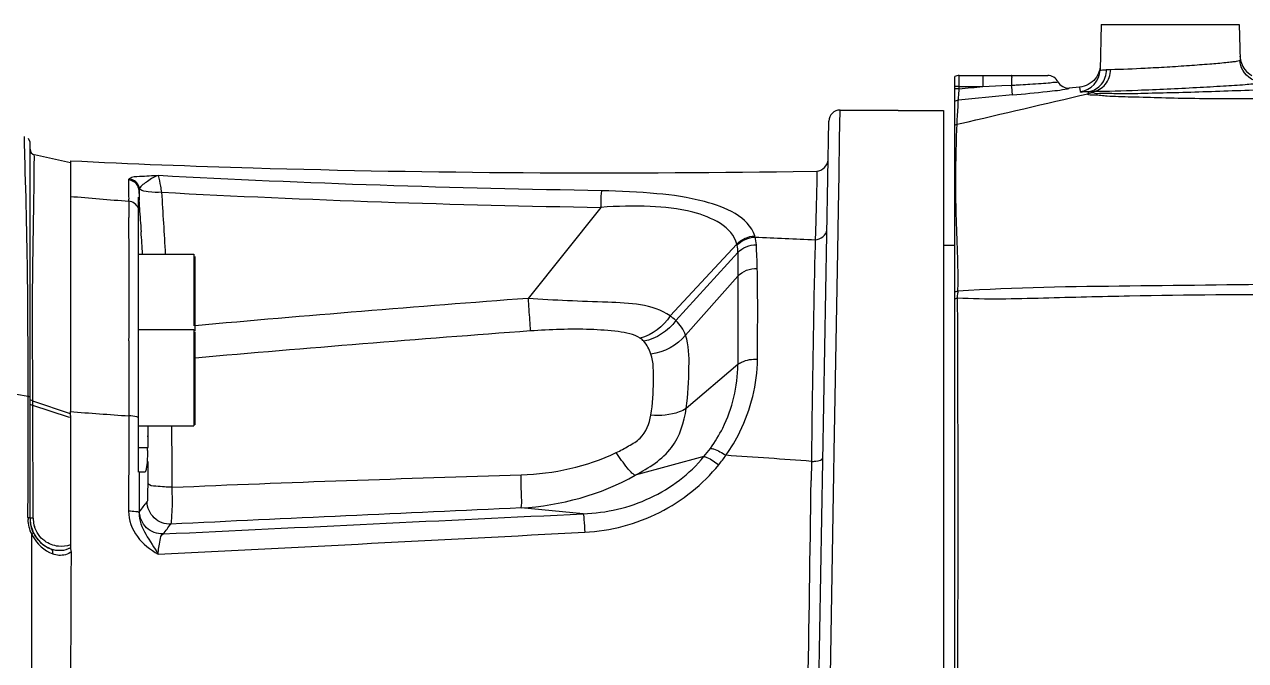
# Model space of a CAD drawing. Header units: millimetres. Extents: x 4086 to 8300, y 123 to 1549.
# Drawn here: x 6938.5 to 6965.43, y 841.08 to 855.11 of the extents above; entities that cross this region are included whole.
import ezdxf

# ---------------------------------------------------------------- set-up
doc = ezdxf.new("R2010")
doc.units = ezdxf.units.MM
doc.layers.add('外形图', color=7, linetype='Continuous')

msp = doc.modelspace()

# ---------------------------------------------------------------- linework, layer by layer
at = {"layer": '外形图'}
for p, q in [((6962.2444, 855.1118), (6962.2182, 854.1134)), ((6962.2444, 855.1118), (6965.2837, 855.1118)), ((6965.2837, 855.1118), (6965.3044, 854.3214)), ((6959.014, 826.8418), (6959.014, 853.9634)), ((6959.114, 853.6922), (6959.114, 853.9868)), ((6959.114, 853.9868), (6961.0652, 853.9868)), ((6959.6333, 853.9868), (6959.6333, 853.7412)), ((6960.2667, 853.7706), (6960.3361, 853.7746)), ((6959.11, 853.6445), (6959.112, 853.6682)), ((6959.112, 853.6682), (6959.114, 853.6922)), ((6959.114, 853.7412), (6959.6333, 853.7412)), ((6959.6333, 853.7412), (6960.0551, 853.7608)), ((6960.0551, 853.7608), (6960.2667, 853.7706)), ((6961.7662, 853.7278), (6961.5371, 853.707)), ((6961.7662, 853.7278), (6961.778, 853.6303)), ((6961.9479, 853.5825), (6961.9784, 853.6326)), ((6959.074, 853.0922), (6959.0857, 853.306)), ((6959.0857, 853.306), (6959.0923, 853.4326)), ((6959.0923, 853.4326), (6959.0928, 853.4436)), ((6956.014, 840.2368), (6956.2364, 852.9762)), ((6956.4755, 852.586), (6956.4864, 853.2218)), ((6956.4864, 853.2218), (6957.764, 853.2218)), ((6957.764, 853.2122), (6957.764, 853.2218)), ((6957.764, 853.2122), (6958.764, 853.2122)), ((6958.764, 853.2122), (6958.764, 827.2518)), ((6959.0641, 852.9088), (6959.0692, 853.0035)), ((6959.0692, 853.0035), (6959.074, 853.0922)), ((6959.0634, 852.8906), (6959.0641, 852.9087)), ((6959.0641, 852.9087), (6959.1298, 852.924)), ((6938.5017, 852.6127), (6938.5015, 852.6361)), ((6938.5046, 852.4991), (6938.5017, 852.6127)), ((6938.5176, 851.9908), (6938.5046, 852.4991)), ((6938.6265, 852.5116), (6938.5943, 852.5954)), ((6938.6265, 844.2258), (6938.6265, 852.5116)), ((6956.4621, 851.8061), (6956.4755, 852.586)), ((6939.514, 852.0579), (6938.724, 852.2359)), ((6939.514, 852.1056), (6939.514, 846.5676)), ((6955.4538, 851.8681), (6955.9756, 851.8761)), ((6955.9756, 851.8761), (6955.9722, 851.6631)), ((6956.4489, 851.0331), (6956.4621, 851.8061)), ((6941.0385, 851.3015), (6941.0292, 851.4512)), ((6941.0292, 851.4511), (6941.0292, 851.3013)), ((6940.8009, 851.2129), (6940.8048, 850.8522)), ((6941.014, 845.2369), (6941.014, 851.2999)), ((6941.0292, 851.3013), (6941.0292, 851.2315)), ((6951.214, 851.0761), (6949.6054, 849.0679)), ((6955.9574, 851.0779), (6955.9418, 850.5298)), ((6956.4331, 850.1106), (6956.4489, 851.0331)), ((6954.6118, 850.4215), (6954.6047, 850.4449)), ((6955.9418, 850.5298), (6955.9372, 850.3628)), ((6941.014, 850.0422), (6942.239, 850.0422)), ((6942.239, 850.0422), (6942.239, 848.4597)), ((6954.2103, 850.2634), (6952.7382, 848.6819)), ((6954.2311, 850.0814), (6952.8623, 848.5787)), ((6954.2153, 850.2414), (6954.2103, 850.2634)), ((6956.3572, 845.6748), (6956.4331, 850.1106)), ((6959.014, 850.2368), (6958.764, 850.2368)), ((6942.264, 848.3542), (6942.264, 849.9912)), ((6954.2295, 849.5569), (6953.0771, 848.2565)), ((6940.8072, 848.1291), (6940.8066, 847.8671)), ((6941.014, 848.3792), (6942.239, 848.3792)), ((6942.239, 848.3792), (6942.239, 846.2542)), ((6942.264, 846.2792), (6942.264, 848.3282)), ((6954.2294, 847.6072), (6953.0926, 846.641)), ((6938.6855, 847.3398), (6938.6851, 847.3984)), ((6938.5807, 846.9106), (6938.5806, 847.2197)), ((6938.6874, 847.0787), (6938.6871, 847.1161)), ((6938.6883, 846.9658), (6938.6874, 847.0787)), ((6938.5807, 846.8897), (6938.5807, 846.9106)), ((6938.5808, 846.7302), (6938.5807, 846.8897)), ((6938.6899, 846.8006), (6938.6883, 846.9658)), ((6938.6896, 846.7089), (6938.6892, 846.8008)), ((6939.514, 846.5255), (6938.6897, 846.7992)), ((6938.5808, 846.5843), (6938.5808, 846.7302)), ((6938.5808, 846.2145), (6938.5808, 846.5843)), ((6938.6939, 844.2179), (6938.6896, 846.7089)), ((6939.4758, 846.451), (6938.6896, 846.7089)), ((6939.514, 846.4855), (6939.5157, 846.57)), ((6940.8035, 846.7636), (6940.8026, 846.4774)), ((6939.5073, 846.4407), (6939.4758, 846.451)), ((6939.514, 846.4855), (6939.514, 846.4421)), ((6939.514, 846.4401), (6939.514, 843.5437)), ((6940.8026, 846.4774), (6940.8022, 846.1994)), ((6941.014, 846.2542), (6942.239, 846.2542)), ((6941.2311, 846.0109), (6941.2312, 846.2542)), ((6940.8022, 846.1994), (6940.8008, 845.5816)), ((6941.2256, 846.0168), (6941.2242, 845.957)), ((6941.014, 845.7767), (6941.2197, 845.7767)), ((6955.8574, 845.8168), (6955.8531, 845.4731)), ((6940.8008, 845.5816), (6940.8001, 845.2251)), ((6941.2311, 844.988), (6941.2312, 845.4691)), ((6953.4848, 845.5786), (6951.9707, 845.1667)), ((6955.8531, 845.4731), (6955.8476, 845.0504)), ((6956.3492, 845.2076), (6956.3572, 845.6748)), ((6941.1612, 845.2369), (6941.0216, 845.2369)), ((6941.0291, 845.2369), (6941.0291, 844.3408)), ((6956.2728, 840.747), (6956.3492, 845.2076)), ((6950.8236, 844.3174), (6949.4517, 844.446))]:
    msp.add_line(p, q, dxfattribs=at)
for points in [[(6959.014, 853.4212), (6959.0329, 853.4295), (6959.0524, 853.436), (6959.0724, 853.4408), (6959.0928, 853.4436)], [(6959.014, 852.8912), (6959.0302, 852.8983), (6959.047, 852.9041), (6959.0641, 852.9086)], [(6959.014, 849.2143), (6959.0304, 849.2185), (6959.0473, 849.2219), (6959.0647, 849.2245), (6959.0823, 849.2263)], [(6959.014, 849.0655), (6959.034, 849.0686), (6959.0548, 849.0711), (6959.0761, 849.0728)], [(6938.5807, 846.9106), (6938.5898, 846.9088), (6938.5981, 846.9068), (6938.6054, 846.9047), (6938.6117, 846.9024), (6938.617, 846.9), (6938.6211, 846.8975), (6938.6241, 846.8949), (6938.6259, 846.8923), (6938.6265, 846.8896)], [(6938.5803, 844.2361), (6938.5895, 844.2353), (6938.5978, 844.2343), (6938.6052, 844.2332), (6938.6116, 844.2321), (6938.6169, 844.2309), (6938.6211, 844.2297), (6938.6241, 844.2284), (6938.6259, 844.2271), (6938.6265, 844.2258)], [(6938.6637, 843.8638), (6938.6711, 843.8695), (6938.6773, 843.8747), (6938.6829, 843.8798), (6938.6876, 843.8847), (6938.6916, 843.8894), (6938.6946, 843.8938), (6938.6967, 843.8979), (6938.6979, 843.9016), (6938.6982, 843.9049), (6938.6975, 843.9078)], [(6939.5375, 843.462), (6939.535, 843.5116), (6939.514, 843.5437)]]:
    msp.add_lwpolyline(points, dxfattribs=at)
for centre, radius, start, end in [((6961.7186, 854.1265), 0.4998, 276.83164, 358.48941), ((6962.1791, 855.585), 1.4821, 275.7153, 276.97694), ((6959.114, 853.7618), 0.225, 90, 116.3878), ((6956.767, 914.814), 61.1436, 273.346344, 273.475527), ((6956.7681, 914.8259), 61.1555, 273.47388, 273.660433), ((6959.1113, 842.1918), 11.5494, 89.98637, 90.48247), ((6959.1113, 842.1428), 11.5494, 89.98637, 90.48247), ((7003.4872, 385.904), 469.6426, 95.27782, 95.424157), ((6745.797, 1772.1951), 943.7003, 283.0652133, 283.2409219), ((6962.1207, 852.8509), 0.7517, 92.97248, 103.27823), ((6956.4864, 852.9718), 0.25, 90.00004, 179.00257), ((6938.7515, 852.3579), 0.125, 180.00675, 257.28953), ((6988.8782, 852.2206), 48.0864, 180.64208, 180.7974), ((6940.7836, 851.4503), 0.2564, 8.01573, 25.62289), ((6955.1771, 1107.0239), 255.9784, 266.944466, 269.112892), ((6955.6748, 1039.076), 188.451, 265.080511, 265.473091), ((6920.672, 851.0796), 20.1293, 0.37941, 0.514), ((6975.9169, 853.4952), 34.9649, 183.71914, 184.00076), ((6876.0131, 850.2767), 64.7942, 0.280383, 0.508887), ((6780.2728, 849.8474), 160.5355, 0.031066, 0.266406), ((6856.5138, 844.7713), 84.7568, 3.565453, 3.901559), ((7054.9757, 849.5284), 100.7462, 179.68547, 179.98378), ((6936.631, 849.2937), 18.0338, 1.38242, 3.0357), ((6390.0909, 849.3622), 550.7177, 359.87171, 0.059533), ((7867.0864, 848.5073), 912.8574, 179.934124, 180.056499), ((6961.1862, 849.0842), 2.1082, 176.21687, 177.13251), ((6954.2913, 849.4519), 4.7963, 357.30402, 358.53806), ((6988.6088, 328.0813), 522.4446, 94.281431, 95.089252), ((6989.4881, 309.7328), 540.0877, 94.229538, 95.015671), ((6982.1951, 1431.0644), 586.0505, 265.8235515, 265.9498589), ((6872.2068, 847.6546), 69.0382, 358.640589, 358.796659), ((6932.553, 845.9985), 8.6695, 358.12133, 358.53421), ((6950.834, 847.7747), 3.4425, 320.36061, 324.19602), ((6932.9087, 536.2906), 310.0328, 85.755869, 86.104873), ((6003.0409, 857.5822), 952.889, 358.9569919, 359.2464578), ((6917.4898, 862.7502), 29.8756, 322.02154, 322.54652), ((7057.8437, -1590.8544), 2437.7114, 92.5484771, 92.7301339), ((6939.4545, 844.236), 0.8742, 179.99044, 182.91168), ((6939.3686, 844.2301), 0.7421, 180.00736, 183.3399), ((6939.3754, 844.2266), 0.7489, 180.0602, 187.55024), ((6939.3815, 844.2308), 0.755, 183.3376, 186.60891), ((6939.3864, 844.2313), 0.7599, 186.60671, 189.85384), ((6939.3753, 844.2293), 0.7486, 189.84894, 203.04638), ((6939.3142, 844.2189), 0.6204, 180.08962, 183.51274), ((6939.3194, 844.2191), 0.6255, 183.50766, 196.82903), ((6866.5477, 903.4055), 95.7647, 321.562613, 321.728576), ((4592.142, 840.2371), 2346.525, 359.9113852, 0.088595), ((6939.4416, 844.232), 0.8595, 205.24672, 208.01904), ((6939.441, 844.2306), 0.8583, 207.95114, 248.38837), ((6939.3593, 844.2194), 0.7315, 205.20698, 248.39598), ((6722.8055, 5148.1479), 4310.2727, 272.9076614, 273.0328624), ((6939.369, 844.2263), 0.7415, 223.30875, 230.2173), ((6939.3719, 844.2309), 0.7469, 230.27079, 247.82534)]:
    msp.add_arc(centre, radius, start, end, dxfattribs=at)
for points, knots in [([(6962.4522, 854.1204), (6962.7045, 854.1241), (6963.1187, 854.1432), (6963.6967, 854.175), (6964.1728, 854.2058), (6964.6048, 854.2385), (6964.9208, 854.2648), (6965.1133, 854.2869), (6965.2171, 854.2972), (6965.2642, 854.311), (6965.3045, 854.3141), (6965.3044, 854.3214)], [0, 0, 0, 0, 0.2644583, 0.4345061, 0.6069829, 0.764142, 0.8898348, 0.9366731, 0.9711266, 0.9923304, 1, 1, 1, 1]), ([(6961.9784, 853.6326), (6962.0825, 853.6493), (6962.288, 853.776), (6962.3583, 854.0016), (6962.3592, 854.1139)], [0, 0, 0, 0, 0.4844099, 1, 1, 1, 1]), ([(6962.0536, 853.6343), (6962.1594, 853.6413), (6962.3788, 853.7687), (6962.4499, 854.0019), (6962.4522, 854.1204)], [0, 0, 0, 0, 0.472242, 1, 1, 1, 1]), ([(6962.2182, 854.1134), (6962.218, 854.104), (6962.2758, 854.1092), (6962.2997, 854.1076), (6962.3267, 854.1103)], [0, 0, 0, 0, 0.2567328, 1, 1, 1, 1]), ([(6960.2695, 853.9868), (6960.2642, 853.9868), (6960.2744, 853.9542), (6960.2582, 853.8993), (6960.2668, 853.8224), (6960.2667, 853.7706)], [0, 0, 0, 0, 0.0729738, 0.2816887, 1, 1, 1, 1]), ([(6960.6724, 853.7952), (6960.7557, 853.8005), (6960.9016, 853.8134), (6961.1014, 853.8171), (6961.2071, 853.8468), (6961.2833, 853.8325), (6961.2899, 853.8464)], [0, 0, 0, 0, 0.4036678, 0.7210701, 0.9256141, 1, 1, 1, 1]), ([(6962.0536, 853.6343), (6962.3869, 853.638), (6962.9344, 853.6571), (6963.6988, 853.6888), (6964.3285, 853.7195), (6964.8997, 853.7526), (6965.318, 853.7779), (6965.5719, 853.8014), (6965.7099, 853.8092), (6965.7702, 853.8274), (6965.8248, 853.8257), (6965.8246, 853.8351)], [0, 0, 0, 0, 0.2646679, 0.4348837, 0.6075396, 0.7648173, 0.8904818, 0.9372413, 0.9715802, 0.9925953, 1, 1, 1, 1]), ([(6959.0928, 853.4436), (6959.0934, 853.4494), (6959.0986, 853.5164), (6959.1049, 853.5833), (6959.11, 853.6445)], [0, 0, 0, 0, 0.0859259, 1, 1, 1, 1]), ([(6960.287, 853.5555), (6960.2862, 853.5614), (6960.2806, 853.6333), (6960.2728, 853.7048), (6960.2667, 853.7706)], [0, 0, 0, 0, 0.0834016, 1, 1, 1, 1]), ([(6960.287, 853.5555), (6960.5425, 853.5791), (6960.9456, 853.6244), (6961.3512, 853.6619), (6961.4975, 853.6932)], [0, 0, 0, 0, 0.6316077, 1, 1, 1, 1]), ([(6961.4975, 853.6932), (6961.5074, 853.6953), (6961.5183, 853.6991), (6961.5366, 853.703), (6961.5371, 853.707)], [0, 0, 0, 0, 0.7141043, 1, 1, 1, 1]), ([(6961.778, 853.6303), (6961.7853, 853.6137), (6961.8768, 853.6366), (6961.9297, 853.628), (6961.9784, 853.6326)], [0, 0, 0, 0, 0.269918, 1, 1, 1, 1]), ([(6966.6779, 853.4948), (6966.1467, 853.4738), (6965.3559, 853.4643), (6964.3244, 853.4736), (6963.5929, 853.4874), (6962.9726, 853.5087), (6962.3943, 853.5195), (6962.193, 853.5514), (6961.9319, 853.5555), (6961.948, 853.5825)], [0, 0, 0, 0, 0.3367468, 0.4999964, 0.655152, 0.7952276, 0.9087037, 0.9801104, 1, 1, 1, 1]), ([(6961.9784, 853.6326), (6961.9898, 853.6332), (6962.0163, 853.635), (6962.0429, 853.634), (6962.0579, 853.6328)], [0, 0, 0, 0, 0.4320003, 1, 1, 1, 1]), ([(6962.0818, 853.6016), (6962.0763, 853.6071), (6962.0662, 853.6173), (6962.0573, 853.6287), (6962.0536, 853.6343)], [0, 0, 0, 0, 0.5369802, 1, 1, 1, 1]), ([(6966.7296, 853.702), (6966.2281, 853.6839), (6965.4805, 853.6553), (6964.496, 853.6222), (6963.792, 853.5994), (6963.1555, 853.5903), (6962.6221, 853.5674), (6962.2966, 853.6006), (6962.113, 853.5746), (6962.0818, 853.6016)], [0, 0, 0, 0, 0.3236786, 0.4824664, 0.6357045, 0.7772659, 0.8954797, 0.9733187, 1, 1, 1, 1]), ([(6959.0505, 852.4833), (6959.0515, 852.5231), (6959.055, 852.6589), (6959.0598, 852.7946), (6959.0634, 852.8906)], [0, 0, 0, 0, 0.2930312, 1, 1, 1, 1]), ([(6959.0877, 849.5686), (6959.0825, 850.1185), (6959.0235, 851.0894), (6959.0403, 852.0616), (6959.0505, 852.4833)], [0, 0, 0, 0, 0.5658821, 1, 1, 1, 1]), ([(6938.7196, 851.9018), (6938.7204, 851.9751), (6938.7091, 852.0904), (6938.7312, 852.1722), (6938.7127, 852.2375), (6938.724, 852.2359)], [0, 0, 0, 0, 0.6578728, 0.8970789, 1, 1, 1, 1]), ([(6938.6851, 847.3984), (6938.6808, 848.0844), (6938.6751, 849.5857), (6938.7111, 851.0866), (6938.7196, 851.9018)], [0, 0, 0, 0, 0.4569853, 1, 1, 1, 1]), ([(6939.514, 852.1056), (6940.8572, 852.0362), (6946.1682, 851.8386), (6951.4847, 851.8118), (6955.4538, 851.8681)], [0, 0, 0, 0, 0.2530723, 1, 1, 1, 1]), ([(6938.5806, 847.2197), (6938.5805, 847.7873), (6938.5834, 849.3288), (6938.5506, 850.8702), (6938.5211, 851.8436)], [0, 0, 0, 0, 0.3682199, 1, 1, 1, 1]), ([(6940.8089, 851.7041), (6940.8048, 851.7011), (6940.7978, 851.6949), (6940.7948, 851.6858), (6940.7948, 851.6817)], [0, 0, 0, 0, 0.5582749, 1, 1, 1, 1]), ([(6941.4598, 851.7759), (6941.3205, 851.7726), (6941.1106, 851.7546), (6940.8732, 851.7512), (6940.8089, 851.7041)], [0, 0, 0, 0, 0.6360899, 1, 1, 1, 1]), ([(6941.4598, 851.7759), (6941.3702, 851.7606), (6941.23, 851.6524), (6941.0736, 851.5589), (6941.0375, 851.486)], [0, 0, 0, 0, 0.5276909, 1, 1, 1, 1]), ([(6941.5325, 851.4094), (6941.5243, 851.4539), (6941.4996, 851.5759), (6941.4828, 851.7001), (6941.4598, 851.7759)], [0, 0, 0, 0, 0.3640547, 1, 1, 1, 1]), ([(6955.9722, 851.6631), (6955.9714, 851.6242), (6955.9671, 851.4291), (6955.9618, 851.2341), (6955.9574, 851.0779)], [0, 0, 0, 0, 0.1993428, 1, 1, 1, 1]), ([(6941.0292, 851.4512), (6941.0281, 851.468), (6941.0224, 851.5018), (6941.0098, 851.5337), (6941.0018, 851.5489)], [0, 0, 0, 0, 0.4976997, 1, 1, 1, 1]), ([(6941.0375, 851.486), (6941.0346, 851.4807), (6941.0301, 851.4693), (6941.029, 851.4571), (6941.0292, 851.4512)], [0, 0, 0, 0, 0.5056081, 1, 1, 1, 1]), ([(6941.0487, 851.4756), (6941.0466, 851.4772), (6941.0427, 851.4805), (6941.0391, 851.4842), (6941.0375, 851.486)], [0, 0, 0, 0, 0.5189395, 1, 1, 1, 1]), ([(6941.5325, 851.4094), (6941.4328, 851.4032), (6941.2723, 851.408), (6941.0992, 851.4355), (6941.0487, 851.4756)], [0, 0, 0, 0, 0.6076743, 1, 1, 1, 1]), ([(6951.214, 851.0761), (6951.215, 851.119), (6951.2197, 851.2414), (6951.2188, 851.3649), (6951.2316, 851.4436)], [0, 0, 0, 0, 0.3497202, 1, 1, 1, 1]), ([(6954.6047, 850.4449), (6954.4691, 850.8719), (6953.5544, 851.2458), (6952.4099, 851.3963), (6951.6375, 851.437), (6951.2316, 851.4436)], [0, 0, 0, 0, 0.3708805, 0.6639897, 1, 1, 1, 1]), ([(6954.2103, 850.2634), (6954.1142, 850.6511), (6953.2924, 851.0231), (6952.266, 851.114), (6951.5742, 851.1047), (6951.214, 851.0761)], [0, 0, 0, 0, 0.3704845, 0.6648736, 1, 1, 1, 1]), ([(6955.9325, 850.1868), (6955.9255, 849.9103), (6955.8936, 848.4538), (6955.8726, 846.997), (6955.8574, 845.8168)], [0, 0, 0, 0, 0.1898552, 1, 1, 1, 1]), ([(6954.6643, 847.7296), (6954.6664, 847.9174), (6954.6684, 848.5838), (6954.6714, 849.2503), (6954.6595, 849.7288)], [0, 0, 0, 0, 0.2818139, 1, 1, 1, 1]), ([(6966.6797, 849.3797), (6965.4121, 849.3713), (6962.88, 849.3365), (6960.3448, 849.3137), (6959.0823, 849.2263)], [0, 0, 0, 0, 0.5004013, 1, 1, 1, 1]), ([(6949.6054, 849.0679), (6949.611, 848.9877), (6949.6279, 848.7483), (6949.6449, 848.5089), (6949.6554, 848.3496)], [0, 0, 0, 0, 0.3349252, 1, 1, 1, 1]), ([(6952.7382, 848.6819), (6952.3512, 848.9475), (6951.2145, 848.9903), (6950.19, 849.0219), (6949.6054, 849.0679)], [0, 0, 0, 0, 0.4445331, 1, 1, 1, 1]), ([(6966.6696, 849.1493), (6965.4018, 849.1523), (6963.5005, 849.1384), (6960.9709, 849.0727), (6959.7059, 849.0395), (6959.0761, 849.0728)], [0, 0, 0, 0, 0.5008217, 0.7508551, 1, 1, 1, 1]), ([(6959.0829, 840.2368), (6959.0831, 840.9901), (6959.0887, 843.9354), (6959.0872, 846.8808), (6959.0761, 849.0728)], [0, 0, 0, 0, 0.2557547, 1, 1, 1, 1]), ([(6952.0782, 848.1906), (6951.9392, 848.2848), (6951.5517, 848.3502), (6950.7477, 848.4043), (6950.0946, 848.3819), (6949.6554, 848.3496)], [0, 0, 0, 0, 0.2058577, 0.4598455, 1, 1, 1, 1]), ([(6952.156, 848.1232), (6952.1452, 848.1355), (6952.1215, 848.162), (6952.0904, 848.1806), (6952.0728, 848.1875)], [0, 0, 0, 0, 0.4640708, 1, 1, 1, 1]), ([(6953.0926, 846.641), (6953.1393, 846.9424), (6953.1569, 847.4787), (6953.1574, 848.0351), (6953.0771, 848.2565)], [0, 0, 0, 0, 0.564215, 1, 1, 1, 1]), ([(6952.3147, 846.4921), (6952.3562, 846.7399), (6952.3722, 847.1884), (6952.3772, 847.6509), (6952.3153, 847.841)], [0, 0, 0, 0, 0.5569781, 1, 1, 1, 1]), ([(6953.6262, 845.7608), (6953.7288, 845.9024), (6954.0706, 846.4614), (6954.2293, 847.1283), (6954.2294, 847.6072)], [0, 0, 0, 0, 0.2675466, 1, 1, 1, 1]), ([(6953.9693, 845.6072), (6954.0844, 845.7717), (6954.4712, 846.4168), (6954.6584, 847.1794), (6954.6643, 847.7296)], [0, 0, 0, 0, 0.2673731, 1, 1, 1, 1]), ([(6954.2294, 847.6072), (6954.2553, 847.6287), (6954.3861, 847.7095), (6954.5456, 847.7339), (6954.6643, 847.7296)], [0, 0, 0, 0, 0.2206906, 1, 1, 1, 1]), ([(6938.6898, 846.8171), (6938.6739, 846.818), (6938.6607, 846.8171), (6938.624, 846.8321), (6938.6283, 846.8366)], [0, 0, 0, 0, 0.7198637, 1, 1, 1, 1]), ([(6938.6896, 846.7089), (6938.6737, 846.7106), (6938.6599, 846.71), (6938.624, 846.7251), (6938.628, 846.7299)], [0, 0, 0, 0, 0.7183764, 1, 1, 1, 1]), ([(6951.9707, 845.1667), (6952.2643, 845.3315), (6952.8478, 845.6812), (6953.0493, 846.3386), (6953.0926, 846.641)], [0, 0, 0, 0, 0.5242929, 1, 1, 1, 1]), ([(6953.0926, 846.641), (6953.0454, 846.6096), (6952.803, 846.4929), (6952.5241, 846.4752), (6952.3147, 846.4921)], [0, 0, 0, 0, 0.2124063, 1, 1, 1, 1]), ([(6941.014, 846.4405), (6941.0038, 846.4468), (6940.9355, 846.4717), (6940.8626, 846.4762), (6940.8026, 846.4774)], [0, 0, 0, 0, 0.1665263, 1, 1, 1, 1]), ([(6941.7596, 844.9015), (6941.7595, 845.018), (6941.7583, 845.4691), (6941.7537, 845.9202), (6941.7529, 846.2548)], [0, 0, 0, 0, 0.2582551, 1, 1, 1, 1]), ([(6951.5501, 845.6671), (6951.6434, 845.7122), (6951.8218, 845.8127), (6952.1711, 846.0085), (6952.284, 846.3086), (6952.3147, 846.4921)], [0, 0, 0, 0, 0.264273, 0.5255224, 1, 1, 1, 1]), ([(6941.2178, 845.7143), (6941.214, 845.5968), (6941.2092, 845.4322), (6941.1841, 845.2977), (6941.1733, 845.2369), (6941.1612, 845.2369)], [0, 0, 0, 0, 0.7282734, 0.9247605, 1, 1, 1, 1]), ([(6953.6262, 845.7608), (6953.6492, 845.7589), (6953.7726, 845.7291), (6953.8837, 845.6642), (6953.9693, 845.6072)], [0, 0, 0, 0, 0.1832055, 1, 1, 1, 1]), ([(6950.8236, 844.3174), (6951.3294, 844.3369), (6952.3385, 844.5635), (6953.1664, 845.196), (6953.4848, 845.5786)], [0, 0, 0, 0, 0.5041978, 1, 1, 1, 1]), ([(6951.9707, 845.1667), (6951.8987, 845.1985), (6951.7554, 845.3792), (6951.6269, 845.5499), (6951.5501, 845.6671)], [0, 0, 0, 0, 0.3596877, 1, 1, 1, 1]), ([(6953.4848, 845.5786), (6953.5069, 845.5745), (6953.6256, 845.5334), (6953.7301, 845.4614), (6953.8112, 845.3992)], [0, 0, 0, 0, 0.1803317, 1, 1, 1, 1]), ([(6955.8531, 845.4731), (6955.8852, 845.4725), (6955.965, 845.4775), (6956.1059, 845.4975), (6956.1069, 845.5561)], [0, 0, 0, 0, 0.3543249, 1, 1, 1, 1]), ([(6949.4517, 844.446), (6949.4756, 844.5203), (6949.451, 844.7713), (6949.4595, 845.0114), (6949.454, 845.177)], [0, 0, 0, 0, 0.3203088, 1, 1, 1, 1]), ([(6950.8565, 843.9124), (6951.4237, 843.9425), (6952.5513, 844.2325), (6953.4588, 844.9648), (6953.8112, 845.3992)], [0, 0, 0, 0, 0.5038014, 1, 1, 1, 1]), ([(6941.2065, 844.5823), (6941.2325, 844.6162), (6941.2136, 844.7677), (6941.2311, 844.895), (6941.2311, 844.988)], [0, 0, 0, 0, 0.314796, 1, 1, 1, 1]), ([(6941.7596, 844.9015), (6941.6392, 844.9002), (6941.4882, 844.9236), (6941.2512, 844.9315), (6941.2311, 844.988)], [0, 0, 0, 0, 0.6676533, 1, 1, 1, 1]), ([(6941.7311, 844.0901), (6941.746, 844.1124), (6941.7467, 844.2037), (6941.7709, 844.4673), (6941.7631, 844.7157), (6941.7596, 844.9015)], [0, 0, 0, 0, 0.099058, 0.3148347, 1, 1, 1, 1]), ([(6940.7989, 844.3735), (6940.7987, 844.176), (6940.9478, 843.7698), (6941.278, 843.5265), (6941.4505, 843.4243)], [0, 0, 0, 0, 0.4962826, 1, 1, 1, 1]), ([(6941.0292, 844.3407), (6941.0186, 844.3632), (6940.918, 844.3603), (6940.8521, 844.373), (6940.7989, 844.3735)], [0, 0, 0, 0, 0.318413, 1, 1, 1, 1]), ([(6941.0292, 844.3407), (6941.0305, 844.3459), (6941.0331, 844.3545), (6941.0369, 844.3629), (6941.0391, 844.3657)], [0, 0, 0, 0, 0.601858, 1, 1, 1, 1]), ([(6941.559, 843.8725), (6941.4295, 843.8678), (6941.1556, 843.968), (6941.041, 844.2362), (6941.0391, 844.3657)], [0, 0, 0, 0, 0.5001924, 1, 1, 1, 1]), ([(6941.7311, 844.0901), (6941.6011, 844.0841), (6941.3249, 844.1828), (6941.2087, 844.4522), (6941.2065, 844.5823)], [0, 0, 0, 0, 0.5002061, 1, 1, 1, 1]), ([(6938.6939, 844.2179), (6938.6771, 844.2188), (6938.6682, 844.2178), (6938.6234, 844.2269), (6938.6282, 844.23)], [0, 0, 0, 0, 0.7476597, 1, 1, 1, 1]), ([(6950.8236, 844.3174), (6950.8378, 844.2763), (6950.8365, 844.1376), (6950.8516, 844.0042), (6950.8565, 843.9124)], [0, 0, 0, 0, 0.3210297, 1, 1, 1, 1]), ([(6941.4505, 843.4243), (6941.4564, 843.5276), (6941.4811, 843.664), (6941.5114, 843.8518), (6941.559, 843.8725)], [0, 0, 0, 0, 0.6660002, 1, 1, 1, 1]), ([(6939.1249, 843.4326), (6939.129, 843.4551), (6939.1409, 843.4924), (6939.1028, 843.5304), (6939.0892, 843.5256)], [0, 0, 0, 0, 0.6140446, 1, 1, 1, 1])]:
    msp.add_open_spline(points, degree=3, knots=knots, dxfattribs=at)
for points in [[(6965.302, 854.4127), (6965.3048, 854.3067), (6965.3448, 854.1969), (6965.4108, 854.114)], [(6965.3625, 854.1002), (6965.3268, 854.1676), (6965.3064, 854.2452), (6965.3044, 854.3214)], [(6962.2209, 854.213), (6962.2181, 854.1071), (6962.1781, 853.9973), (6962.1122, 853.9144)], [(6962.3592, 854.1139), (6962.3914, 854.1178), (6962.4241, 854.1207), (6962.4564, 854.1178)], [(6965.8246, 853.8351), (6965.6472, 853.8278), (6965.4457, 853.9433), (6965.3625, 854.1002)], [(6965.4108, 854.114), (6965.4525, 854.0616), (6965.506, 854.0169), (6965.565, 853.9852)], [(6961.2899, 853.8464), (6961.2512, 853.9258), (6961.1535, 853.9868), (6961.0652, 853.9868)], [(6961.2899, 853.8464), (6961.3314, 853.7614), (6961.443, 853.6985), (6961.5372, 853.7071)], [(6962.1122, 853.9144), (6962.0306, 853.8119), (6961.8967, 853.7397), (6961.7662, 853.7278)], [(6959.114, 853.6922), (6959.2871, 853.7086), (6959.4602, 853.725), (6959.6333, 853.7412)], [(6938.5211, 851.8436), (6938.5197, 851.8927), (6938.5186, 851.9417), (6938.5176, 851.9908)], [(6955.9756, 851.8761), (6956.0914, 851.878), (6956.2195, 852.0059), (6956.2215, 852.1217)], [(6941.0018, 851.5489), (6940.9635, 851.6214), (6940.8767, 851.6769), (6940.7948, 851.6817)], [(6941.0148, 851.5611), (6940.9786, 851.6365), (6940.8921, 851.697), (6940.8089, 851.7041)], [(6951.2316, 851.4436), (6947.9729, 851.4967), (6944.7141, 851.5983), (6941.4598, 851.7759)], [(6940.7964, 851.5514), (6940.7978, 851.4543), (6940.7996, 851.3573), (6940.8005, 851.2602)], [(6941.6157, 850.0423), (6941.5881, 850.498), (6941.5603, 850.9537), (6941.5325, 851.4094)], [(6941.014, 851.0541), (6940.9827, 851.137), (6940.8892, 851.2055), (6940.8009, 851.2129)], [(6941.0372, 851.0557), (6941.0492, 850.8833), (6941.0622, 850.7109), (6941.0741, 850.5384)], [(6955.9372, 850.3628), (6956.0498, 850.3594), (6956.1926, 850.4693), (6956.1946, 850.5819)], [(6954.2103, 850.2634), (6954.3061, 850.3718), (6954.46, 850.4413), (6954.6047, 850.4449)], [(6954.2153, 850.2414), (6954.3116, 850.35), (6954.4666, 850.4187), (6954.6118, 850.4215)], [(6954.6118, 850.4215), (6955.0536, 850.4018), (6955.4954, 850.3823), (6955.9372, 850.3628)], [(6954.6394, 850.2487), (6954.6363, 850.307), (6954.6274, 850.3653), (6954.6118, 850.4215)], [(6955.9372, 850.3628), (6955.9356, 850.3041), (6955.934, 850.2455), (6955.9325, 850.1868)], [(6954.2311, 850.0814), (6954.2314, 850.135), (6954.2266, 850.189), (6954.2153, 850.2414)], [(6954.2311, 850.0814), (6954.3299, 850.1904), (6954.4924, 850.2526), (6954.6394, 850.2487)], [(6954.2295, 849.5569), (6954.3313, 849.6729), (6954.5052, 849.7344), (6954.6595, 849.7288)], [(6959.0861, 849.3296), (6959.0881, 849.4092), (6959.0884, 849.489), (6959.0877, 849.5686)], [(6959.0761, 849.0728), (6959.0773, 849.1118), (6959.0786, 849.1507), (6959.0805, 849.1897)], [(6952.7382, 848.6819), (6952.5899, 848.4512), (6952.344, 848.2581), (6952.0782, 848.1906)], [(6952.8623, 848.5787), (6952.824, 848.6185), (6952.7807, 848.6562), (6952.7302, 848.6786)], [(6952.8623, 848.5787), (6952.6994, 848.3508), (6952.4313, 848.1752), (6952.156, 848.1232)], [(6953.0771, 848.2565), (6953.0334, 848.378), (6952.9595, 848.4938), (6952.8623, 848.5787)], [(6952.3153, 847.841), (6952.2818, 847.9437), (6952.2277, 848.0424), (6952.156, 848.1232)], [(6953.0771, 848.2565), (6952.8992, 848.0284), (6952.6026, 847.8747), (6952.3153, 847.841)], [(6940.8066, 847.8671), (6940.8057, 847.4993), (6940.8046, 847.1314), (6940.8035, 846.7636)], [(6938.6871, 847.1161), (6938.6865, 847.1907), (6938.686, 847.2652), (6938.6855, 847.3398)], [(6937.2249, 847.1512), (6937.6771, 847.0724), (6938.1294, 846.9941), (6938.5807, 846.9106)], [(6938.5803, 844.2361), (6938.5805, 844.8956), (6938.5808, 845.5551), (6938.5808, 846.2145)], [(6941.2242, 845.957), (6941.2227, 845.8969), (6941.2212, 845.8368), (6941.2197, 845.7767)], [(6949.454, 845.177), (6950.1711, 845.1998), (6950.904, 845.355), (6951.5501, 845.6671)], [(6953.8112, 845.3992), (6953.8658, 845.4666), (6953.9209, 845.5344), (6953.9655, 845.6088)], [(6940.8001, 845.2251), (6940.7996, 844.9413), (6940.7992, 844.6574), (6940.7989, 844.3735)], [(6941.7596, 844.9015), (6944.3235, 845.0157), (6946.8888, 845.0958), (6949.454, 845.177)], [(6949.4517, 844.446), (6950.3236, 844.4971), (6951.2103, 844.7371), (6951.9707, 845.1667)], [(6938.6642, 843.8627), (6938.6158, 843.9649), (6938.5872, 844.0787), (6938.5814, 844.1916)], [(6938.6975, 843.9078), (6938.6648, 843.977), (6938.643, 844.0523), (6938.633, 844.1282)], [(6941.0292, 844.3407), (6941.0256, 844.0044), (6941.2853, 843.7169), (6941.4505, 843.4239)], [(6941.559, 843.8725), (6944.6472, 844.0211), (6947.7353, 844.17), (6950.8236, 844.3174)], [(6938.8294, 843.7177), (6938.7697, 843.7811), (6938.7206, 843.8562), (6938.6864, 843.9363)], [(6938.9483, 843.7172), (6938.8424, 843.7945), (6938.7587, 843.9125), (6938.7207, 844.038)], [(6939.2519, 843.6011), (6939.1441, 843.612), (6939.0358, 843.6534), (6938.9483, 843.7172)], [(6939.514, 843.566), (6939.393, 843.4924), (6939.2214, 843.4865), (6939.09, 843.5392)], [(6939.514, 843.6304), (6939.4307, 843.6024), (6939.3393, 843.5922), (6939.2519, 843.6011)], [(6939.2629, 843.4003), (6939.2158, 843.4038), (6939.1688, 843.4152), (6939.1249, 843.4326)], [(6939.5387, 843.4808), (6939.4639, 843.421), (6939.3584, 843.393), (6939.2629, 843.4003)], [(6939.514, 840.3516), (6939.5362, 841.3882), (6939.5286, 842.4252), (6939.5375, 843.462)]]:
    msp.add_open_spline(points, degree=3, dxfattribs=at)

doc.saveas('drawing.dxf')
